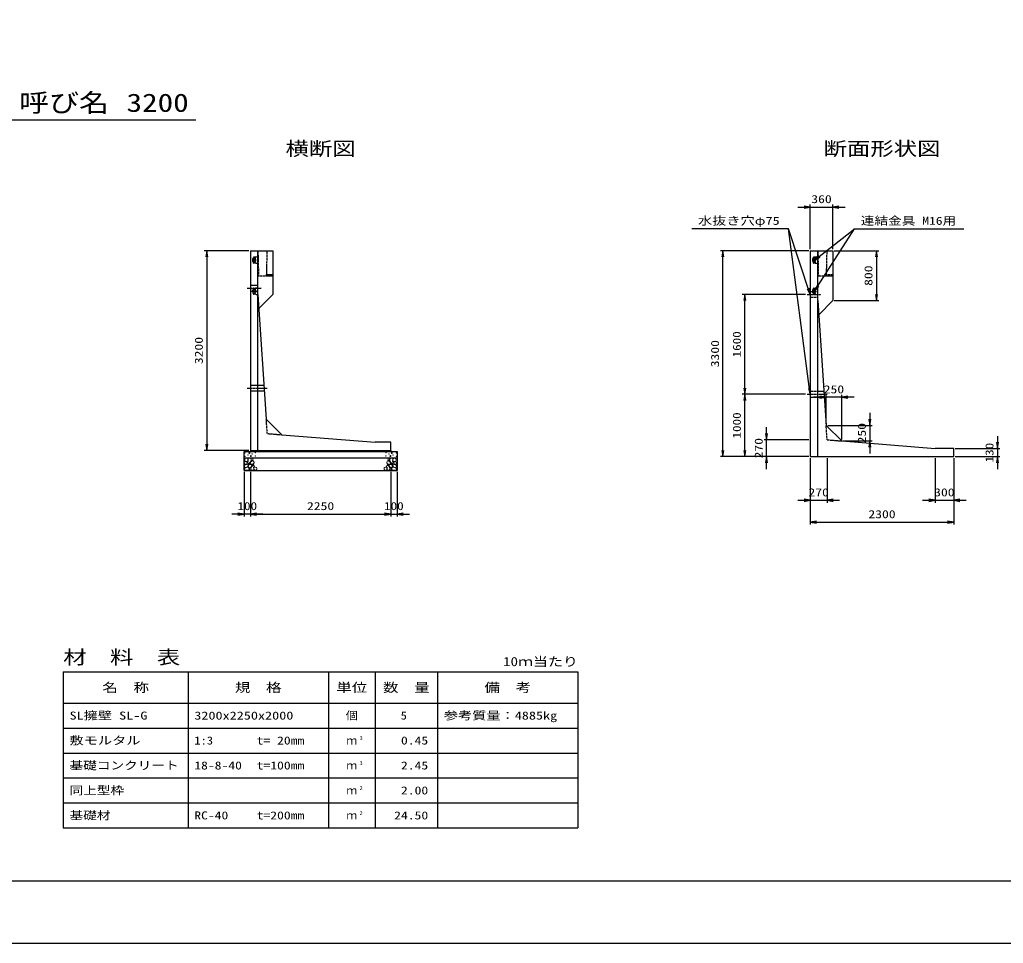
# Model space of a CAD drawing. Units: millimetres at full size. Extents: x 0 to 42050, y 0 to 29700.
# Drawn here: x 7926 to 23695, y 0 to 14803 of the extents above; entities that cross this region are included whole.
import ezdxf
from ezdxf.enums import TextEntityAlignment as Align

# ---------------------------------------------------------------- set-up
doc = ezdxf.new("R2010")
doc.units = ezdxf.units.MM
doc.linetypes.add('CHAIN', pattern=[18.5, 12, -1.5, 3.5, -1.5])
doc.linetypes.add('DASHED_SPACED', pattern=[12, 6, -6])
for name, color, linetype, lineweight in [('D-BMK', 2, 'DASHED_SPACED', 25), ('D-DCR-HCHn', 4, 'Continuous', 9), ('D-MTR-FRAM', 7, 'Continuous', 25), ('D-MTR-LINE', 7, 'Continuous', 25), ('D-STR-DIM', 7, 'Continuous', 25), ('D-STR-STRn', 1, 'Continuous', 25), ('D-STR-TXT', 7, 'Continuous', 25), ('D-TTL', 2, 'Continuous', 25), ('D-TTL-TXT', 7, 'Continuous', 25)]:
    doc.layers.add(name, color=color, linetype=linetype, lineweight=lineweight)
doc.layers.add('D-MTR', color=7, linetype='Continuous')
doc.layers.add('D-MTR-TXT', color=7, linetype='Continuous')
doc.styles.add('ＭＳ ゴシック', font='')
doc.styles.get('ＭＳ ゴシック').set_extended_font_data('MS Gothic')

# ---------------------------------------------------------------- blocks, each defined once
blk = doc.blocks.new('open_arrow')
at = {"color": 0, "linetype": 'Continuous', "lineweight": -2}
blk.add_lwpolyline([(7.5, 1.25), (0, 0), (7.5, -1.25)], dxfattribs=at)
blk = doc.blocks.new('30KN')
at = {"color": 1, "linetype": 'DASHED_SPACED', "lineweight": 25}
for p, q in [((-85, 19.095), (-85, -19.095)), ((-58, 31.14), (-76.155, 29.028)), ((-68, 47.5), (-68, 45.66)), ((-65.5, 41.33), (-60.5, 38.443)), ((-54, 46), (-62.257, 46)), ((-40.306, 45.707), (-41.691, 35.314)), ((0, 53), (-37.704, 48.287)), ((0, -53), (0, 53)), ((-76.155, -29.028), (-58, -31.14)), ((-68, -47.5), (-68, -45.66)), ((-65.5, -41.33), (-60.5, -38.443)), ((-54, -46), (-62.257, -46)), ((-41.691, -35.314), (-40.306, -45.707)), ((-37.704, -48.287), (0, -53))]:
    blk.add_line(p, q, dxfattribs=at)
at = {"color": 1, "linetype": 'Continuous', "lineweight": 25}
for p, q in [((-58, 42), (-58, 21.448)), ((-46, 46), (-54, 46)), ((-42, 42), (-42, 21.448)), ((-58, -42), (-58, -21.448)), ((-46, -46), (-54, -46)), ((-42, -42), (-42, -21.448))]:
    blk.add_line(p, q, dxfattribs=at)
blk.add_circle((-50, 0), 13, dxfattribs=at)
at = {"color": 1, "linetype": 'DASHED_SPACED', "lineweight": 25}
for centre, radius, start, end in [((-75, 19.095), 10, 96.63251, 180), ((-66.5, 47.5), 1.5, 19.47123, 180), ((-63, 45.66), 5, 180, 240), ((-62.257, 49), 3, 199.47122, 270), ((-63, 34.113), 5, 0, 60), ((-37.332, 45.31), 3, 97.12502, 172.40536), ((-75, -19.095), 10, 180, 263.36749), ((-63, -45.66), 5, 120, 180), ((-66.5, -47.5), 1.5, 180, 340.57225), ((-62.257, -49), 3, 90, 160.55052), ((-63, -34.113), 5, 300, 0), ((-37.332, -45.31), 3, 187.59464, 262.87498)]:
    blk.add_arc(centre, radius, start, end, dxfattribs=at)
at = {"color": 1, "linetype": 'Continuous', "lineweight": 25}
for centre, radius, start, end in [((-50, 0), 18, 129.95842, 230.0969), ((-68, 21.448), 10, 310.0894, 0), ((-54, 42), 4, 90, 180), ((-46, 42), 4, 0, 90), ((-44.665, 35.71), 3, 332.67182, 352.40536), ((-32, 21.448), 10, 180, 229.9948), ((-50, 0), 18, 310.0052, 50.12245), ((-68, -21.448), 10, 0, 49.9948), ((-54, -42), 4, 180, 270), ((-46, -42), 4, 270, 0), ((-32, -21.448), 10, 130.0052, 180), ((-44.665, -35.71), 3, 7.59464, 27.32818)]:
    blk.add_arc(centre, radius, start, end, dxfattribs=at)

msp = doc.modelspace()

# ---------------------------------------------------------------- linework, layer by layer
at = {"layer": 'D-BMK', "linetype": 'CHAIN'}
for p, q in [((11575, 10500), (11795, 10500)), ((20550, 10400), (20770, 10400)), ((11575, 8900), (11895.897, 8900)), ((20550, 8800), (20870.897, 8800))]:
    msp.add_line(p, q, dxfattribs=at)
at = {"layer": 'D-BMK'}
for p, q in [((11895, 8170), (11879.46, 8401.026)), ((20870, 8070), (20854.46, 8301.026)), ((11895, 8170), (12129.46, 8151.026)), ((20870, 8070), (21104.46, 8051.026))]:
    msp.add_line(p, q, dxfattribs=at)
at = {"layer": 'D-DCR-HCHn'}
for points in [[(11576.198, 7771.594), (11555.395, 7776.217), (11536.904, 7766.971), (11534.592, 7746.168), (11539.215, 7729.988), (11562.33, 7723.053), (11578.51, 7723.053), (11585.444, 7734.611), (11585.444, 7760.037)], [(11594.69, 7773.906), (11587.756, 7753.102), (11590.067, 7729.988), (11573.887, 7704.562), (11594.69, 7693.005), (11617.805, 7704.562), (11631.673, 7723.053), (11636.296, 7753.102), (11631.673, 7769.283), (11617.805, 7776.217)], [(11633.985, 7718.431), (11622.427, 7690.693), (11631.673, 7679.136), (11659.411, 7679.136), (11670.968, 7683.759), (11682.525, 7699.939), (11682.525, 7713.808), (11670.968, 7732.299), (11657.099, 7734.611)], [(11638.608, 7769.283), (11638.608, 7741.545), (11650.165, 7734.611), (11661.722, 7741.545), (11664.034, 7757.725), (11661.722, 7771.594), (11645.542, 7776.217)], [(13861.015, 7718.431), (13872.573, 7690.693), (13863.327, 7679.136), (13835.589, 7679.136), (13824.032, 7683.759), (13812.475, 7699.939), (13812.475, 7713.808), (13824.032, 7732.299), (13837.901, 7734.611)], [(13856.392, 7769.283), (13856.392, 7741.545), (13844.835, 7734.611), (13833.278, 7741.545), (13830.966, 7757.725), (13833.278, 7771.594), (13849.458, 7776.217)], [(13900.31, 7773.906), (13907.244, 7753.102), (13904.933, 7729.988), (13921.113, 7704.562), (13900.31, 7693.005), (13877.195, 7704.562), (13863.327, 7723.053), (13858.704, 7753.102), (13863.327, 7769.283), (13877.195, 7776.217)], [(13918.802, 7771.594), (13939.605, 7776.217), (13958.096, 7766.971), (13960.408, 7746.168), (13955.785, 7729.988), (13932.67, 7723.053), (13916.49, 7723.053), (13909.556, 7734.611), (13909.556, 7760.037)], [(11532.281, 7713.808), (11525.346, 7693.005), (11534.592, 7679.136), (11557.707, 7676.824), (11573.488, 7683.599), (11566.952, 7699.939), (11571.575, 7709.185), (11562.33, 7718.431), (11548.461, 7723.053)], [(11576.155, 7637.009), (11593.277, 7662.692), (11591.137, 7669.112), (11567.594, 7675.533), (11546.192, 7673.393), (11531.21, 7660.551), (11529.07, 7645.57), (11531.21, 7630.588), (11548.332, 7626.308)], [(11584.716, 7583.503), (11599.698, 7589.924), (11603.978, 7611.326), (11595.417, 7626.308), (11580.435, 7630.588), (11561.173, 7628.448), (11539.771, 7619.887), (11529.07, 7607.045), (11529.07, 7592.064), (11535.49, 7583.503), (11561.173, 7585.643)], [(11599.313, 7693.005), (11587.756, 7683.759), (11592.379, 7676.824), (11608.559, 7676.824), (11615.493, 7679.136), (11620.116, 7688.382), (11613.182, 7695.316)], [(11636.082, 7637.009), (11646.783, 7662.692), (11638.222, 7673.393), (11612.539, 7673.393), (11601.838, 7669.112), (11591.137, 7654.131), (11591.137, 7641.289), (11601.838, 7624.167), (11614.679, 7622.027)], [(11631.801, 7589.924), (11631.801, 7615.606), (11621.1, 7622.027), (11610.399, 7615.606), (11608.259, 7600.625), (11610.399, 7587.783), (11625.381, 7583.503)], [(11672.466, 7585.643), (11678.886, 7604.905), (11676.746, 7626.308), (11691.728, 7649.85), (11672.466, 7660.551), (11651.063, 7649.85), (11638.222, 7632.728), (11633.941, 7604.905), (11638.222, 7589.924), (11651.063, 7583.503)], [(11668.185, 7660.551), (11678.886, 7669.112), (11674.606, 7675.533), (11659.624, 7675.533), (11653.204, 7673.393), (11648.923, 7664.832), (11655.344, 7658.411)], [(11689.588, 7587.783), (11708.85, 7583.503), (11725.972, 7592.064), (11728.112, 7611.326), (11723.831, 7626.308), (11702.429, 7632.728), (11687.447, 7632.728), (11681.027, 7622.027), (11681.027, 7598.484)], [(13805.412, 7587.783), (13786.15, 7583.503), (13769.028, 7592.064), (13766.888, 7611.326), (13771.169, 7626.308), (13792.571, 7632.728), (13807.553, 7632.728), (13813.973, 7622.027), (13813.973, 7598.484)], [(13822.534, 7585.643), (13816.114, 7604.905), (13818.254, 7626.308), (13803.272, 7649.85), (13822.534, 7660.551), (13843.937, 7649.85), (13856.778, 7632.728), (13861.059, 7604.905), (13856.778, 7589.924), (13843.937, 7583.503)], [(13826.815, 7660.551), (13816.114, 7669.112), (13820.394, 7675.533), (13835.376, 7675.533), (13841.796, 7673.393), (13846.077, 7664.832), (13839.656, 7658.411)], [(13858.918, 7637.009), (13848.217, 7662.692), (13856.778, 7673.393), (13882.461, 7673.393), (13893.162, 7669.112), (13903.863, 7654.131), (13903.863, 7641.289), (13893.162, 7624.167), (13880.321, 7622.027)], [(13863.199, 7589.924), (13863.199, 7615.606), (13873.9, 7622.027), (13884.601, 7615.606), (13886.741, 7600.625), (13884.601, 7587.783), (13869.62, 7583.503)], [(13895.687, 7693.005), (13907.244, 7683.759), (13902.621, 7676.824), (13886.441, 7676.824), (13879.507, 7679.136), (13874.884, 7688.382), (13881.818, 7695.316)], [(13910.284, 7583.503), (13895.302, 7589.924), (13891.022, 7611.326), (13899.583, 7626.308), (13914.565, 7630.588), (13933.827, 7628.448), (13955.229, 7619.887), (13965.93, 7607.045), (13965.93, 7592.064), (13959.51, 7583.503), (13933.827, 7585.643)], [(13918.845, 7637.009), (13901.723, 7662.692), (13903.863, 7669.112), (13927.406, 7675.533), (13948.808, 7673.393), (13963.79, 7660.551), (13965.93, 7645.57), (13963.79, 7630.588), (13946.668, 7626.308)], [(13962.719, 7713.808), (13969.654, 7693.005), (13960.408, 7679.136), (13937.293, 7676.824), (13921.512, 7683.599), (13928.048, 7699.939), (13923.425, 7709.185), (13932.67, 7718.431), (13946.539, 7723.053)]]:
    msp.add_lwpolyline(points, close=True, dxfattribs=at)
for centre, radius in [((11535.727, 7857.43), 3), ((11536.869, 7803.919), 3), ((11587.292, 7825.761), 3), ((11608.336, 7857.43), 7.5), ((11631.664, 7809.97), 7.5), ((11652.708, 7841.639), 3), ((11703.131, 7863.481), 3), ((11704.273, 7809.97), 3), ((13795.727, 7809.97), 3), ((13796.869, 7863.481), 3), ((13847.292, 7841.639), 3), ((13868.336, 7809.97), 7.5), ((13891.664, 7857.43), 7.5), ((13912.708, 7825.761), 3), ((13963.131, 7803.919), 3), ((13964.273, 7857.43), 3)]:
    msp.add_circle(centre, radius, dxfattribs=at)
at = {"layer": 'D-MTR-FRAM'}
for p, q in [((8625, 4350), (16875, 4350)), ((8625, 4350), (8625, 1850)), ((16875, 4350), (16875, 1850)), ((8625, 1850), (16875, 1850))]:
    msp.add_line(p, q, dxfattribs=at)
at = {"layer": 'D-MTR-LINE'}
for p, q in [((10625, 4350), (10625, 1850)), ((12875, 4350), (12875, 1850)), ((13625, 4350), (13625, 1850)), ((14625, 4350), (14625, 1850)), ((8625, 3850), (16875, 3850)), ((8625, 3450), (16875, 3450)), ((8625, 3050), (16875, 3050)), ((8625, 2650), (16875, 2650)), ((8625, 2250), (16875, 2250))]:
    msp.add_line(p, q, dxfattribs=at)
at = {"layer": 'D-STR-DIM'}
for p, q in [((20600, 11125), (20600, 11840)), ((20960, 11125), (20960, 11840)), ((20400, 11800), (21160, 11800)), ((11600, 11100), (10885, 11100)), ((10925, 11100), (10925, 7900)), ((20575, 11100), (19160, 11100)), ((19200, 7800), (19200, 11100)), ((20985, 11100), (21700, 11100)), ((21660, 11100), (21660, 10300)), ((20525, 10400), (19510, 10400)), ((19550, 8800), (19550, 10400)), ((20985, 10300), (21700, 10300)), ((20525, 8800), (19510, 8800)), ((20525, 8800), (19510, 8800)), ((19550, 7800), (19550, 8800)), ((21304.46, 8751.026), (20654.46, 8751.026)), ((20854.46, 8326.026), (20854.46, 8791.026)), ((21104.46, 8076.026), (21104.46, 8791.026)), ((21554.46, 8501.026), (21554.46, 7851.026)), ((19900, 7600), (19900, 8270)), ((20879.46, 8301.026), (21594.46, 8301.026)), ((20575, 8070), (19860, 8070)), ((21129.46, 8051.026), (21594.46, 8051.026)), ((23600, 8130), (23600, 7600)), ((11600, 7900), (10885, 7900)), ((22925, 7930), (23640, 7930)), ((20575, 7800), (19160, 7800)), ((20575, 7800), (19510, 7800)), ((20575, 7800), (19860, 7800)), ((20600, 7775), (20600, 7060)), ((20600, 7775), (20600, 6710)), ((20870, 7775), (20870, 7060)), ((22600, 7775), (22600, 7060)), ((22900, 7775), (22900, 7060)), ((22900, 7775), (22900, 6710)), ((22925, 7800), (23640, 7800)), ((11525, 7555), (11525, 6840)), ((11625, 7555), (11625, 6840)), ((11625, 7555), (11625, 6840)), ((13875, 7555), (13875, 6840)), ((13875, 7555), (13875, 6840)), ((13975, 7555), (13975, 6840)), ((20400, 7100), (21070, 7100)), ((22400, 7100), (23100, 7100)), ((11825, 6880), (11325, 6880)), ((11625, 6880), (13875, 6880)), ((13675, 6880), (14175, 6880)), ((20600, 6750), (22900, 6750))]:
    msp.add_line(p, q, dxfattribs=at)
at = {"layer": 'D-STR-STRn'}
for p, q in [((11625, 11100), (11625, 7900)), ((11625, 11100), (11985, 11100)), ((11745, 7900), (11745, 11100)), ((11985, 11100), (11985, 10400)), ((20600, 11100), (20600, 7800)), ((20600, 11100), (20960, 11100)), ((20720, 7800), (20720, 11100)), ((20960, 11100), (20960, 10300)), ((11745, 10400), (11879.46, 8401.026)), ((11985, 10400), (11760.126, 10175.126)), ((20720, 10300), (20854.46, 8301.026)), ((20960, 10300), (20735.126, 10075.126)), ((12129.46, 8151.026), (11879.46, 8401.026)), ((21104.46, 8051.026), (20854.46, 8301.026)), ((12129.46, 8151.026), (13625, 8030)), ((21104.46, 8051.026), (22600, 7930)), ((11625, 7900), (13841, 7900)), ((11625, 7900), (11625, 7880)), ((11625, 7900), (13875, 7900)), ((11625, 7900), (13875, 7900)), ((13875, 8030), (13625, 8030)), ((13875, 7900), (13875, 8030)), ((13875, 7900), (13875, 7880)), ((22900, 7930), (22600, 7930)), ((22900, 7800), (22900, 7930)), ((11525, 7580), (11525, 7880)), ((11525, 7880), (13975, 7880)), ((11525, 7780), (13975, 7780)), ((13975, 7880), (13975, 7580)), ((20600, 7800), (22900, 7800)), ((11525, 7580), (13975, 7580))]:
    msp.add_line(p, q, dxfattribs=at)
at = {"layer": 'D-STR-STRn', "linetype": 'DASHED_SPACED'}
for p, q in [((11745, 11100), (11755, 10700)), ((11885, 10700), (11895, 11100)), ((20720, 11100), (20730, 10700)), ((20860, 10700), (20870, 11100)), ((11755, 10700), (11885, 10700)), ((11885, 10700), (11985, 10700)), ((11885.5, 10720), (11985, 10720)), ((20730, 10700), (20860, 10700)), ((20860, 10700), (20960, 10700)), ((20860.5, 10720), (20960, 10720)), ((11625, 10546.875), (11745, 10546.875)), ((11625, 10453.125), (11745, 10453.125)), ((20600, 10446.875), (20720, 10446.875)), ((20600, 10353.125), (20720, 10353.125)), ((11625, 8946.875), (11842.744, 8946.875)), ((11625, 8853.125), (11849.05, 8853.125)), ((20600, 8846.875), (20817.744, 8846.875)), ((20600, 8753.125), (20824.05, 8753.125))]:
    msp.add_line(p, q, dxfattribs=at)
at = {"layer": 'D-STR-TXT'}
for p, q in [((20250, 11450), (18700, 11450)), ((20600, 10400), (20250, 11450)), ((20600, 8800), (20250, 11450)), ((20670, 10450), (21310, 11450)), ((20670, 10950), (21310, 11450)), ((21310, 11450), (23060, 11450))]:
    msp.add_line(p, q, dxfattribs=at)
at = {"layer": 'D-TTL'}
for points in [[(0, 0), (42050, 0), (42050, 29700), (0, 29700)], [(1000, 1000), (41050, 1000), (41050, 28700), (1000, 28700)]]:
    msp.add_lwpolyline(points, close=True, dxfattribs=at)
at = {"layer": 'D-TTL-TXT'}
msp.add_line((7750, 13200), (10750, 13200), dxfattribs=at)

# ---------------------------------------------------------------- block references
at = {"layer": 'D-STR-DIM', "xscale": 13.3, "yscale": 13.3}
for p, rotation in [((20600, 11800), 180), ((10925, 11100), 270), ((19200, 11100), 270), ((21660, 11100), 270), ((19550, 10400), 270), ((21660, 10300), 90), ((19550, 8800), 90), ((19550, 8800), 270), ((20854.46, 8751.026), 180), ((21554.46, 8301.026), 90), ((19900, 8070), 90), ((21554.46, 8051.026), 270), ((10925, 7900), 90), ((19200, 7800), 90), ((19550, 7800), 90), ((23600, 7930), 90), ((19900, 7800), 270), ((23600, 7800), 270), ((20600, 7100), 180), ((22600, 7100), 180), ((11525, 6880), 180), ((13875, 6880), 180), ((13875, 6880), 180), ((22900, 6750), 180)]:
    msp.add_blockref('open_arrow', p, dxfattribs=dict(at, rotation=rotation))
for p in [(20960, 11800), (21104.46, 8751.026), (20870, 7100), (22900, 7100), (11625, 6880), (11625, 6880), (13975, 6880), (20600, 6750)]:
    msp.add_blockref('open_arrow', p, dxfattribs=at)
at = {"layer": 'D-STR-STRn'}
for p in [(11745, 10950), (20720, 10950), (11745, 10450), (20720, 10450)]:
    msp.add_blockref('30KN', p, dxfattribs=at)
at = {"layer": 'D-STR-TXT', "xscale": 13.3, "yscale": 13.3}
for p, rotation in [((20670, 10950), 38), ((20600, 10400), 108.4), ((20670, 10450), 57.4), ((20600, 8800), 97.5)]:
    msp.add_blockref('open_arrow', p, dxfattribs=dict(at, rotation=rotation))

# ---------------------------------------------------------------- texts
at = {"layer": 'D-MTR', "style": 'ＭＳ ゴシック', "width": 1.25}
msp.add_text('材\u3000料\u3000表', height=219.9, dxfattribs=at).set_placement((8625, 4410), align=Align.BOTTOM_LEFT)
at = {"layer": 'D-MTR', "style": 'ＭＳ ゴシック', "width": 1.2}
msp.add_text('10ｍ当たり', height=146.6, dxfattribs=at).set_placement((16875, 4398.333), align=Align.BOTTOM_RIGHT)
at = {"layer": 'D-MTR-TXT', "style": 'ＭＳ ゴシック'}
for s, height, width, p in [('名\u3000称', 146.6, 1.25, (9625, 4100)), ('規\u3000格', 146.6, 1.25, (11750, 4100)), ('単位', 146.6, 1.25, (13250, 4100)), ('数\u3000量', 146.6, 1.25, (14125, 4100)), ('備\u3000考', 146.6, 1.25, (15750, 4100)), ('個', 128.3, 1.1, (13250, 3650))]:
    msp.add_text(s, height=height, dxfattribs=dict(at, width=width)).set_placement(p, align=Align.MIDDLE_CENTER)
for s, width, p in [('SL擁壁 SL-G', 1.3, (8725, 3650)), ('3200x2250x2000', 1.3, (10725, 3650)), ('参考質量：4885kg', 1.3, (14725, 3650)), ('敷モルタル', 1.3, (8725, 3250)), ('1:3', 1.15, (10725, 3250)), ('t= 20mm', 1.25, (11725, 3250)), ('基礎コンクリート', 1.25, (8725, 2850)), ('18-8-40', 1.25, (10725, 2850)), ('t=100mm', 1.25, (11725, 2850)), ('同上型枠', 1.25, (8725, 2450)), ('基礎材', 1.25, (8725, 2050)), ('RC-40', 1.25, (10725, 2050)), ('t=200mm', 1.25, (11725, 2050))]:
    msp.add_text(s, height=128.3, dxfattribs=dict(at, width=width)).set_placement(p, align=Align.MIDDLE_LEFT)
for s, width, p in [('5', 1.15, (14133.883, 3650)), ('0.45', 1.25, (14475, 3250)), ('2.45', 1.25, (14475, 2850)), ('2.00', 1.25, (14475, 2450)), ('24.50', 1.25, (14475, 2050))]:
    msp.add_text(s, height=128.3, dxfattribs=dict(at, width=width)).set_placement(p, align=Align.MIDDLE_RIGHT)
at = {"layer": 'D-MTR-TXT', "style": 'ＭＳ ゴシック', "width": 1.15}
for s, p in [('3', (13375, 3238.333)), ('3', (13375, 2838.333)), ('2', (13375, 2438.333)), ('2', (13375, 2038.333))]:
    msp.add_text(s, height=64.15, dxfattribs=at).set_placement(p, align=Align.BOTTOM_LEFT)
at = {"layer": 'D-MTR-TXT', "style": 'ＭＳ ゴシック'}
for p in [(13250, 3250), (13250, 2850), (13250, 2450), (13250, 2050)]:
    msp.add_text('ｍ', height=128.3, dxfattribs=at).set_placement(p, align=Align.MIDDLE_CENTER)
at = {"layer": 'D-STR-DIM', "style": 'ＭＳ ゴシック'}
for s, width, p in [('360', 1.25, (20780, 11927.5)), ('250', 1.25, (20979.46, 8878.526)), ('270', 1.25, (20735, 7227.5)), ('300', 1.25, (22750, 7227.5)), ('100', 1.2, (11575, 7007.5)), ('2250', 1.25, (12750, 7007.5)), ('100', 1.2, (13925, 7007.5)), ('2300', 1.25, (21750, 6877.5))]:
    msp.add_text(s, height=128.3, dxfattribs=dict(at, width=width)).set_placement(p, align=Align.MIDDLE_CENTER)
for s, width, p in [('800', 1.25, (21532.5, 10700)), ('1600', 1.2, (19422.5, 9600)), ('3200', 1.25, (10797.5, 9500)), ('3300', 1.25, (19072.5, 9450)), ('1000', 1.2, (19422.5, 8300)), ('250', 1.25, (21426.96, 8176.026)), ('270', 1.25, (19772.5, 7935)), ('130', 1.2, (23472.5, 7865))]:
    msp.add_text(s, height=128.3, rotation=90, dxfattribs=dict(at, width=width)).set_placement(p, align=Align.MIDDLE_CENTER)
at = {"layer": 'D-STR-TXT', "style": 'ＭＳ ゴシック'}
for s, width, p in [('水抜き穴φ75', 1.3, (18800, 11476.667)), ('連結金具 M16用', 1.25, (21410, 11476.667))]:
    msp.add_text(s, height=128.3, dxfattribs=dict(at, width=width)).set_placement(p, align=Align.BOTTOM_LEFT)
at = {"layer": 'D-TTL-TXT', "style": 'ＭＳ ゴシック'}
for s, height, width, p in [('呼び名', 293.3, 1.2, (8637.5, 13237.5)), ('3200', 293.3, 1.25, (10137.5, 13237.5)), ('横断図', 219.9, 1.25, (12750, 12560)), ('断面形状図', 219.9, 1.25, (21750, 12560))]:
    msp.add_text(s, height=height, dxfattribs=dict(at, width=width)).set_placement(p, align=Align.BOTTOM_CENTER)

doc.saveas('drawing.dxf')
